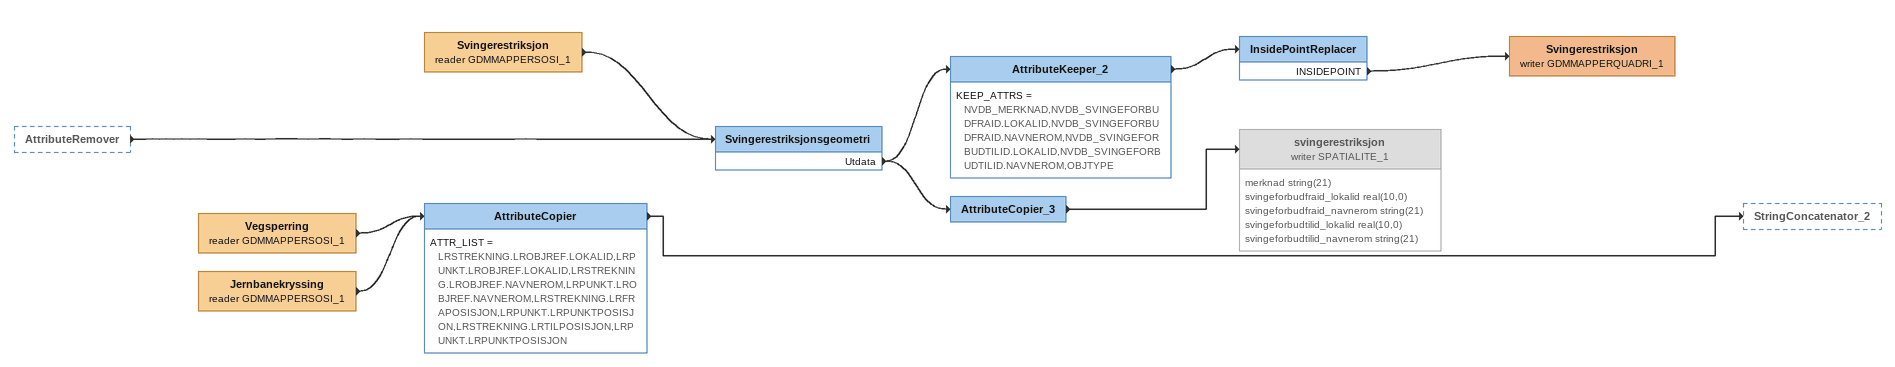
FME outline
AttributeRemover [outside]
    -> Svingerestriksjonsgeometri
Vegsperring (reader GDMMAPPERSOSI_1)
    -> AttributeCopier
Jernbanekryssing (reader GDMMAPPERSOSI_1)
    -> AttributeCopier
AttributeCopier
    ATTR_LIST = LRSTREKNING.LROBJREF.LOKALID,LRPUNKT.LROBJREF.LOKALID,LRSTREKNING.LROBJREF.NAVNEROM,LRPUNKT.LROBJREF.NAVNEROM,LRSTREKNING.LRFRAPOSISJON,LRPUNKT.LRPUNKTPOSISJON,LRSTREKNING.LRTILPOSISJON,LRPUNKT.LRPUNKTPOSISJON
    -> StringConcatenator_2
Svingerestriksjon (reader GDMMAPPERSOSI_1)
    -> Svingerestriksjonsgeometri
Svingerestriksjonsgeometri
    Utdata -> AttributeCopier_3
    Utdata -> AttributeKeeper_2
AttributeKeeper_2
    KEEP_ATTRS = NVDB_MERKNAD,NVDB_SVINGEFORBUDFRAID.LOKALID,NVDB_SVINGEFORBUDFRAID.NAVNEROM,NVDB_SVINGEFORBUDTILID.LOKALID,NVDB_SVINGEFORBUDTILID.NAVNEROM,OBJTYPE
    -> InsidePointReplacer
InsidePointReplacer
    INSIDEPOINT -> Svingerestriksjon (writer GDMMAPPERQUADRI_1)
Svingerestriksjon (writer GDMMAPPERQUADRI_1)
AttributeCopier_3
    -> svingerestriksjon (writer SPATIALITE_1)
svingerestriksjon (writer SPATIALITE_1) [off]
    attributes: merknad string(21), svingeforbudfraid_lokalid real(10,0), svingeforbudfraid_navnerom string(21), svingeforbudtilid_lokalid real(10,0), svingeforbudtilid_navnerom string(21)
